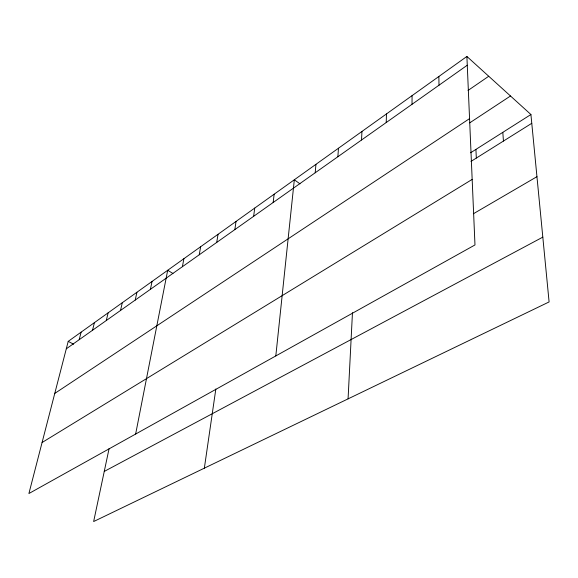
<?xml version="1.0" encoding="UTF-8"?>
<svg xmlns="http://www.w3.org/2000/svg" width="578" height="578" viewBox="0 0 578 578"><rect width="100%" height="100%" fill="white"/><g stroke="black" fill="none" stroke-linecap="round" stroke-linejoin="round"><path stroke-width="0.87" d="M412.013 104.307L412.078 95.63M386.212 122.55L386.472 113.931M348.072 398.871L352.464 312.684M361.517 140.013L361.951 131.452M337.87 156.739L338.47 148.235M315.198 172.779L315.942 164.333M275.814 355.932L294.325 179.78L299.996 183.862M273.156 202.51L274.153 194.194M253.634 216.316L254.746 208.058M204.352 468.166L215.84 388.987M234.834 229.611L236.048 221.425M216.721 242.428L218.036 234.3M199.258 254.775L200.653 246.719M182.41 266.696L183.883 258.698M135.642 434.042L167.692 270.273L172.959 273.473M150.424 289.318L152.043 281.457M109.083 448.622L93.643 521.544L549.1 301.94L530.922 114.516L466.894 56.456L68.218 341.36L28.9 493.533L474.979 244.949L466.894 56.456M135.23 300.061L136.914 292.266M120.535 310.451L122.276 302.728M106.316 320.508L108.115 312.85M92.552 330.24L94.395 322.654M79.215 339.676L81.108 332.148M66.297 348.816L467.27 65.22M468.043 90.457L488.728 76.26M54.766 393.416L469.56 118.62M469.704 122.868L510.49 95.991M470.608 152.765L530.922 114.516M470.983 161.421L531.774 123.302M42.086 442.51L472.168 179.411M473.375 213.759L536.948 176.68M104.257 471.431L542.814 237.132M68.218 341.36L73.623 344.221M502.817 132.34L503.438 141.068M475.918 149.399L476.33 158.069M438.861 76.491L439.005 85.212"/></g></svg>
